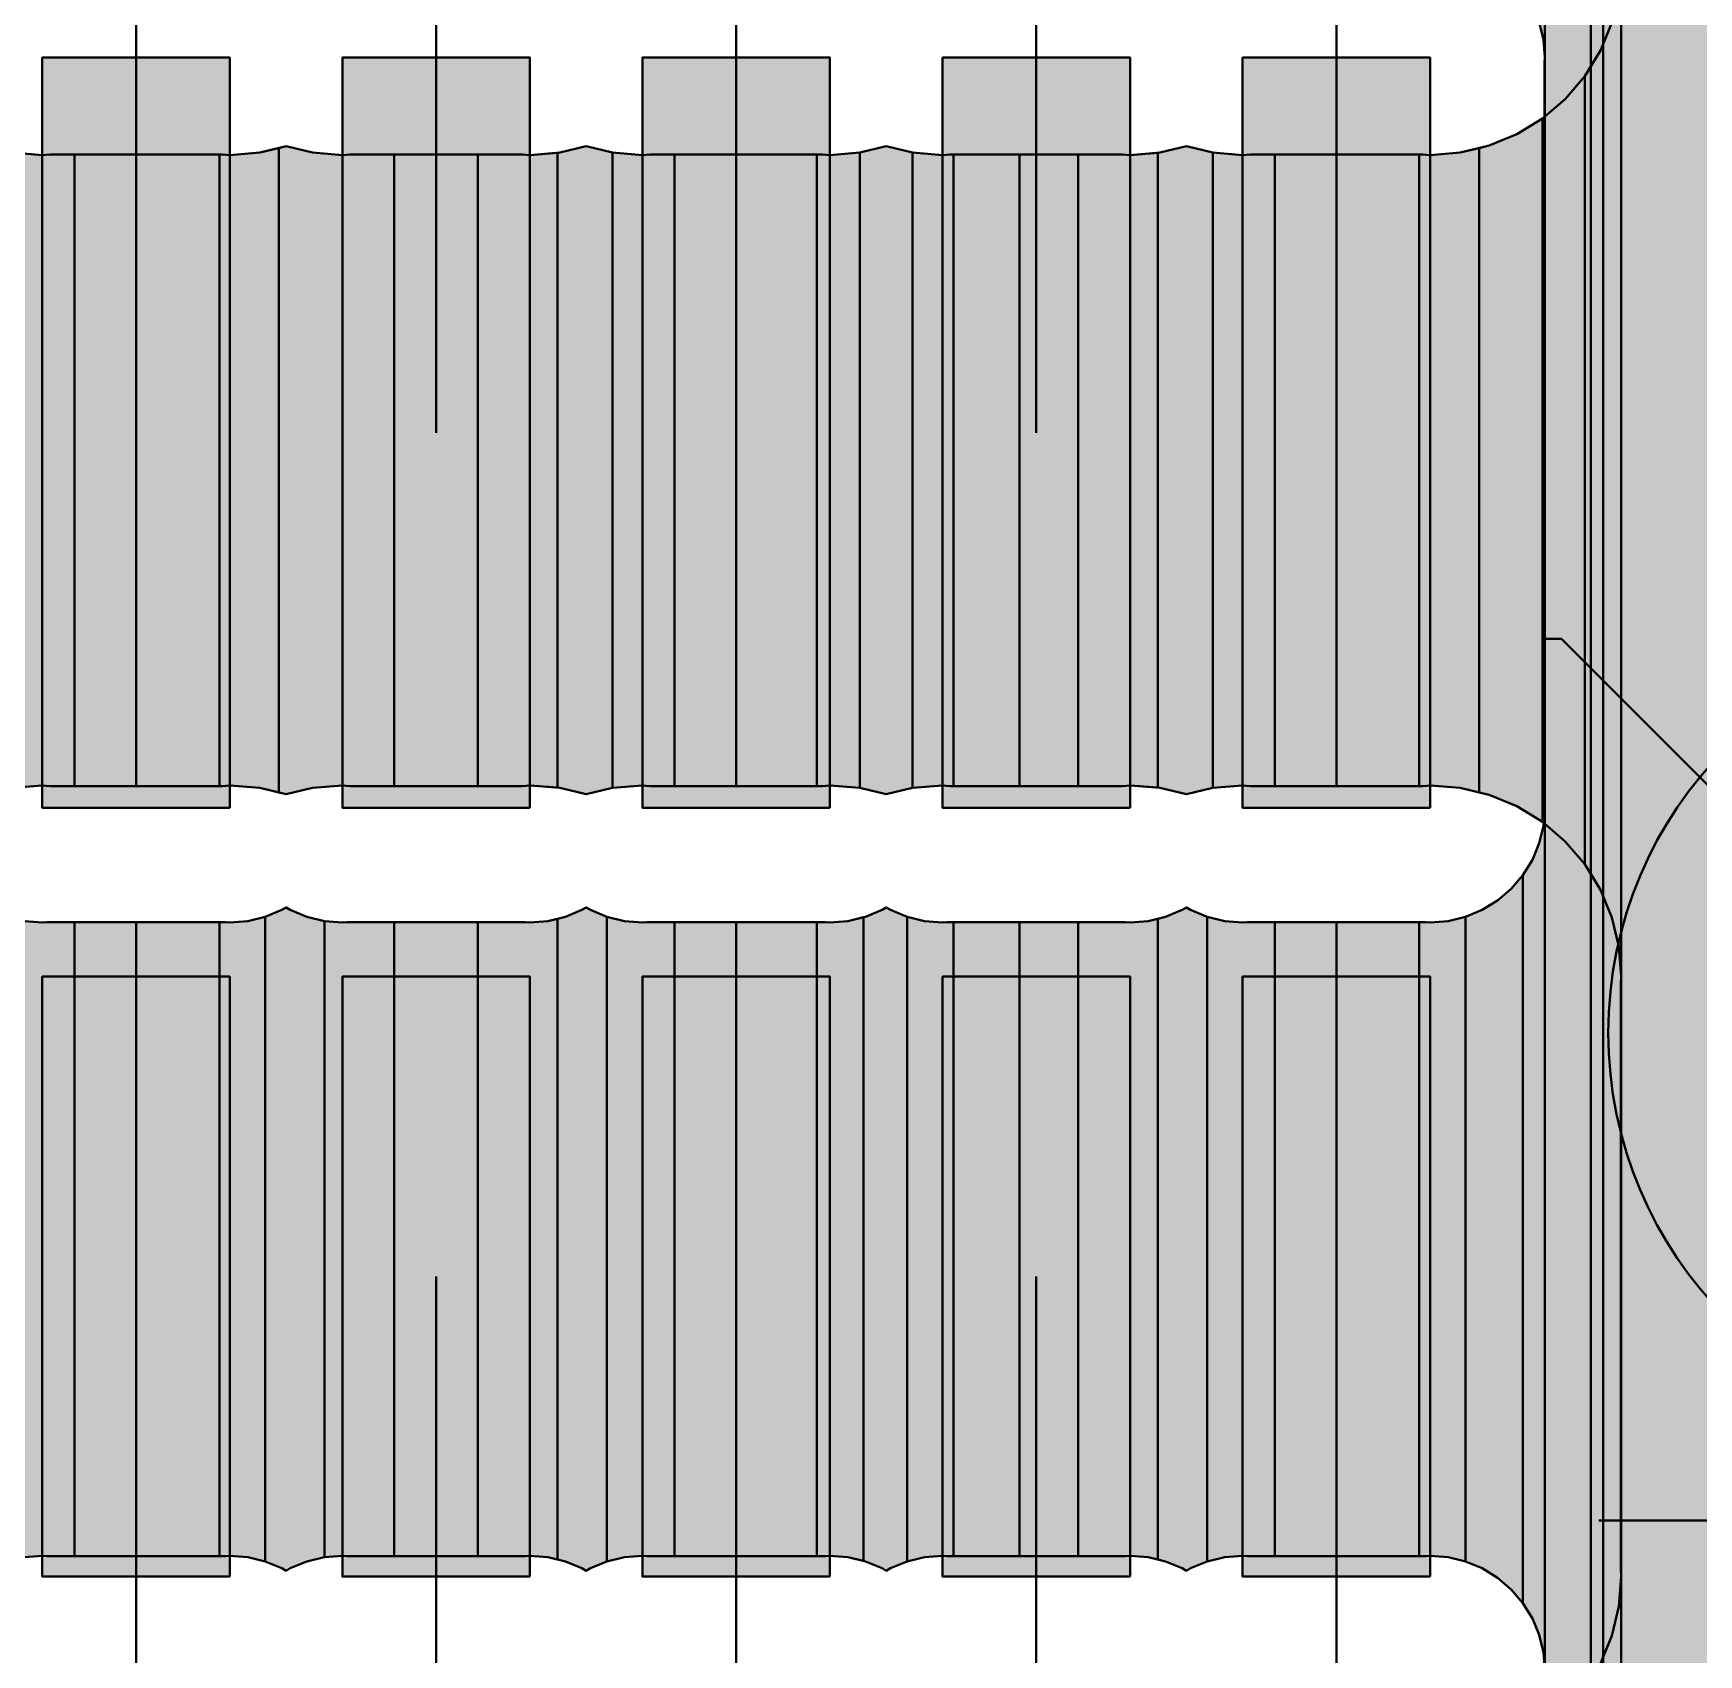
# Model space of a CAD drawing. Header units: millimetres. Extents: x 3.5 to 53, y 2.8 to 30.3.
# Drawn here: x 30.346 to 34.786, y 9.569 to 13.892 of the extents above; entities that cross this region are included whole.
import ezdxf

# ---------------------------------------------------------------- set-up
doc = ezdxf.new("R2010")
doc.units = ezdxf.units.MM
for name, color, linetype in [('bottom_copper', 7, 'Continuous'), ('bottom_silk', 7, 'Continuous'), ('top_copper', 7, 'Continuous'), ('top_silk', 7, 'Continuous')]:
    doc.layers.add(name, color=color, linetype=linetype)

# ---------------------------------------------------------------- blocks, each defined once
blk = doc.blocks.new('Block3177')
at = {"layer": 'bottom_copper', "lineweight": 40}
for points in [[(12.4884, 0), (6.1996, 0), (6.1996, 26), (12.4884, 26), (12.4884, 0)], [(6.1996, 3.2), (6.193, 3.3116), (6.1669, 3.4205), (6.1669, 12.5795), (6.193, 12.6884), (6.1996, 12.8), (6.1996, 3.2)], [(6.1669, 3.4205), (6.124, 3.5239), (6.0655, 3.6193), (6.0441, 3.6444), (6.0441, 12.3556), (6.0655, 12.3807), (6.124, 12.4761), (6.1669, 12.5795), (6.1669, 3.4205)], [(6.0441, 10.1), (6.0404, 10.1478), (6.0292, 10.1945), (6.0108, 10.2388), (5.9858, 10.2795), (5.9857, 12.2895), (5.9928, 12.2956), (6.0441, 12.3556), (6.0441, 10.1)], [(6.0441, 8.1), (6.0432, 8.112), (6.0432, 10.0881), (6.0441, 10.1), (6.0441, 8.1)], [(6.0441, 5.8), (6.0404, 5.8478), (6.0292, 5.8945), (6.0108, 5.9388), (5.9858, 5.9795), (5.9857, 7.9202), (6.0108, 7.9612), (6.0292, 8.0055), (6.0404, 8.0522), (6.0441, 8.1), (6.0441, 5.8)], [(5.9857, 5.9797), (5.9546, 6.0162), (5.9181, 6.0473), (5.8772, 6.0724), (5.8329, 6.0908), (5.8329, 7.8092), (5.8772, 7.8276), (5.9181, 7.8527), (5.9546, 7.8838), (5.9857, 7.9202), (5.9857, 5.9797)], [(2.7906, 6.102), (2.7439, 6.0908), (2.6996, 6.0724), (2.6884, 6.0656), (2.6772, 6.0724), (2.6329, 6.0908), (2.6329, 7.8092), (2.6772, 7.8276), (2.6884, 7.8344), (2.6996, 7.8276), (2.7439, 7.8092), (2.7906, 7.798), (2.7906, 6.102)], [(3.5439, 6.0908), (3.4996, 6.0724), (3.4884, 6.0656), (3.4772, 6.0724), (3.4329, 6.0908), (3.4123, 6.0957), (3.4123, 7.8043), (3.4329, 7.8092), (3.4772, 7.8276), (3.4884, 7.8344), (3.4996, 7.8276), (3.5439, 7.8092), (3.5439, 6.0908)], [(4.3439, 6.0908), (4.2996, 6.0724), (4.2884, 6.0656), (4.2772, 6.0724), (4.2329, 6.0908), (4.2281, 6.092), (4.2281, 7.808), (4.2329, 7.8092), (4.2772, 7.8276), (4.2884, 7.8344), (4.2996, 7.8276), (4.3439, 7.8092), (4.3439, 6.0908)], [(5.1439, 6.0908), (5.0996, 6.0724), (5.0884, 6.0656), (5.0772, 6.0724), (5.0329, 6.0908), (5.0123, 6.0957), (5.0123, 7.8043), (5.0329, 7.8092), (5.0772, 7.8276), (5.0884, 7.8344), (5.0996, 7.8276), (5.1439, 7.8092), (5.1439, 6.0908)], [(2.124, 6.1048), (2.0503, 6.1048), (2.0384, 6.1057), (1.9906, 6.102), (1.9439, 6.0908), (1.9439, 7.8092), (1.9906, 7.798), (2.0384, 7.7943), (2.0503, 7.7952), (2.124, 7.7952), (2.124, 6.1048)], [(2.2884, 6.1048), (2.124, 6.1048), (2.124, 7.7952), (2.2884, 7.7952), (2.2884, 6.1048)], [(2.5113, 6.1048), (2.2884, 6.1048), (2.2884, 7.7952), (2.5113, 7.7952), (2.5113, 6.1048)], [(2.6329, 6.0908), (2.5862, 6.102), (2.5384, 6.1057), (2.5265, 6.1048), (2.5113, 6.1048), (2.5113, 7.7952), (2.5265, 7.7952), (2.5384, 7.7943), (2.5862, 7.798), (2.6329, 7.8092), (2.6329, 6.0908)], [(2.9768, 6.1048), (2.8503, 6.1048), (2.8384, 6.1057), (2.7906, 6.102), (2.7906, 7.798), (2.8384, 7.7943), (2.8503, 7.7952), (2.9768, 7.7952), (2.9768, 6.1048)], [(3.2, 6.1048), (2.9768, 6.1048), (2.9768, 7.7952), (3.2, 7.7952), (3.2, 6.1048)], [(3.4123, 6.0957), (3.3862, 6.102), (3.3384, 6.1057), (3.3265, 6.1048), (3.2, 6.1048), (3.2, 7.7952), (3.3265, 7.7952), (3.3384, 7.7943), (3.3862, 7.798), (3.4123, 7.8043), (3.4123, 6.0957)], [(3.724, 6.1048), (3.6503, 6.1048), (3.6384, 6.1057), (3.5906, 6.102), (3.5439, 6.0908), (3.5439, 7.8092), (3.5906, 7.798), (3.6384, 7.7943), (3.6503, 7.7952), (3.724, 7.7952), (3.724, 6.1048)], [(3.8884, 6.1048), (3.724, 6.1048), (3.724, 7.7952), (3.8884, 7.7952), (3.8884, 6.1048)], [(4.1036, 6.1048), (3.8884, 6.1048), (3.8884, 7.7952), (4.1036, 7.7952), (4.1036, 6.1048)], [(4.2281, 6.092), (4.1862, 6.102), (4.1384, 6.1057), (4.1265, 6.1048), (4.1036, 6.1048), (4.1036, 7.7952), (4.1265, 7.7952), (4.1384, 7.7943), (4.1862, 7.798), (4.2281, 7.808), (4.2281, 6.092)], [(4.4679, 6.1048), (4.4503, 6.1048), (4.4384, 6.1057), (4.3906, 6.102), (4.3439, 6.0908), (4.3439, 7.8092), (4.3906, 7.798), (4.4384, 7.7943), (4.4503, 7.7952), (4.4679, 7.7952), (4.4679, 6.1048)], [(4.6438, 6.1048), (4.4679, 6.1048), (4.4679, 7.7952), (4.6438, 7.7952), (4.6438, 6.1048)], [(4.8, 6.1048), (4.6438, 6.1048), (4.6438, 7.7952), (4.8, 7.7952), (4.8, 6.1048)], [(5.0123, 6.0957), (4.9862, 6.102), (4.9384, 6.1057), (4.9265, 6.1048), (4.8, 6.1048), (4.8, 7.7952), (4.9265, 7.7952), (4.9384, 7.7943), (4.9862, 7.798), (5.0123, 7.8043), (5.0123, 6.0957)], [(5.324, 6.1048), (5.2503, 6.1048), (5.2384, 6.1057), (5.1906, 6.102), (5.1439, 6.0908), (5.1439, 7.8092), (5.1906, 7.798), (5.2384, 7.7943), (5.2503, 7.7952), (5.324, 7.7952), (5.324, 6.1048)], [(5.4884, 6.1048), (5.324, 6.1048), (5.324, 7.7952), (5.4884, 7.7952), (5.4884, 6.1048)], [(5.7089, 6.1048), (5.4884, 6.1048), (5.4884, 7.7952), (5.7089, 7.7952), (5.7089, 6.1048)], [(5.8329, 6.0908), (5.7862, 6.102), (5.7384, 6.1057), (5.7265, 6.1048), (5.7089, 6.1048), (5.7089, 7.7952), (5.7265, 7.7952), (5.7384, 7.7943), (5.7862, 7.798), (5.8329, 7.8092), (5.8329, 6.0908)]]:
    blk.add_hatch(color=7, dxfattribs=at).paths.add_polyline_path(points, flags=0)
at = {"layer": 'bottom_copper', "color": 7, "lineweight": 40}
for points in [[(12.4884, 0), (6.1996, 0), (6.1996, 26), (12.4884, 26), (12.4884, 0)], [(6.1996, 3.2), (6.193, 3.3116), (6.1669, 3.4205), (6.1669, 12.5795), (6.193, 12.6884), (6.1996, 12.8), (6.1996, 3.2)], [(6.1669, 3.4205), (6.124, 3.5239), (6.0655, 3.6193), (6.0441, 3.6444), (6.0441, 12.3556), (6.0655, 12.3807), (6.124, 12.4761), (6.1669, 12.5795), (6.1669, 3.4205)], [(6.0441, 10.1), (6.0404, 10.1478), (6.0292, 10.1945), (6.0108, 10.2388), (5.9858, 10.2795), (5.9857, 12.2895), (5.9928, 12.2956), (6.0441, 12.3556), (6.0441, 10.1)], [(6.0441, 8.1), (6.0432, 8.112), (6.0432, 10.0881), (6.0441, 10.1), (6.0441, 8.1)], [(6.0441, 5.8), (6.0404, 5.8478), (6.0292, 5.8945), (6.0108, 5.9388), (5.9858, 5.9795), (5.9857, 7.9202), (6.0108, 7.9612), (6.0292, 8.0055), (6.0404, 8.0522), (6.0441, 8.1), (6.0441, 5.8)], [(5.9857, 5.9797), (5.9546, 6.0162), (5.9181, 6.0473), (5.8772, 6.0724), (5.8329, 6.0908), (5.8329, 7.8092), (5.8772, 7.8276), (5.9181, 7.8527), (5.9546, 7.8838), (5.9857, 7.9202), (5.9857, 5.9797)], [(2.7906, 6.102), (2.7439, 6.0908), (2.6996, 6.0724), (2.6884, 6.0656), (2.6772, 6.0724), (2.6329, 6.0908), (2.6329, 7.8092), (2.6772, 7.8276), (2.6884, 7.8344), (2.6996, 7.8276), (2.7439, 7.8092), (2.7906, 7.798), (2.7906, 6.102)], [(3.5439, 6.0908), (3.4996, 6.0724), (3.4884, 6.0656), (3.4772, 6.0724), (3.4329, 6.0908), (3.4123, 6.0957), (3.4123, 7.8043), (3.4329, 7.8092), (3.4772, 7.8276), (3.4884, 7.8344), (3.4996, 7.8276), (3.5439, 7.8092), (3.5439, 6.0908)], [(4.3439, 6.0908), (4.2996, 6.0724), (4.2884, 6.0656), (4.2772, 6.0724), (4.2329, 6.0908), (4.2281, 6.092), (4.2281, 7.808), (4.2329, 7.8092), (4.2772, 7.8276), (4.2884, 7.8344), (4.2996, 7.8276), (4.3439, 7.8092), (4.3439, 6.0908)], [(5.1439, 6.0908), (5.0996, 6.0724), (5.0884, 6.0656), (5.0772, 6.0724), (5.0329, 6.0908), (5.0123, 6.0957), (5.0123, 7.8043), (5.0329, 7.8092), (5.0772, 7.8276), (5.0884, 7.8344), (5.0996, 7.8276), (5.1439, 7.8092), (5.1439, 6.0908)], [(2.124, 6.1048), (2.0503, 6.1048), (2.0384, 6.1057), (1.9906, 6.102), (1.9439, 6.0908), (1.9439, 7.8092), (1.9906, 7.798), (2.0384, 7.7943), (2.0503, 7.7952), (2.124, 7.7952), (2.124, 6.1048)], [(2.2884, 6.1048), (2.124, 6.1048), (2.124, 7.7952), (2.2884, 7.7952), (2.2884, 6.1048)], [(2.5113, 6.1048), (2.2884, 6.1048), (2.2884, 7.7952), (2.5113, 7.7952), (2.5113, 6.1048)], [(2.6329, 6.0908), (2.5862, 6.102), (2.5384, 6.1057), (2.5265, 6.1048), (2.5113, 6.1048), (2.5113, 7.7952), (2.5265, 7.7952), (2.5384, 7.7943), (2.5862, 7.798), (2.6329, 7.8092), (2.6329, 6.0908)], [(2.9768, 6.1048), (2.8503, 6.1048), (2.8384, 6.1057), (2.7906, 6.102), (2.7906, 7.798), (2.8384, 7.7943), (2.8503, 7.7952), (2.9768, 7.7952), (2.9768, 6.1048)], [(3.2, 6.1048), (2.9768, 6.1048), (2.9768, 7.7952), (3.2, 7.7952), (3.2, 6.1048)], [(3.4123, 6.0957), (3.3862, 6.102), (3.3384, 6.1057), (3.3265, 6.1048), (3.2, 6.1048), (3.2, 7.7952), (3.3265, 7.7952), (3.3384, 7.7943), (3.3862, 7.798), (3.4123, 7.8043), (3.4123, 6.0957)], [(3.724, 6.1048), (3.6503, 6.1048), (3.6384, 6.1057), (3.5906, 6.102), (3.5439, 6.0908), (3.5439, 7.8092), (3.5906, 7.798), (3.6384, 7.7943), (3.6503, 7.7952), (3.724, 7.7952), (3.724, 6.1048)], [(3.8884, 6.1048), (3.724, 6.1048), (3.724, 7.7952), (3.8884, 7.7952), (3.8884, 6.1048)], [(4.1036, 6.1048), (3.8884, 6.1048), (3.8884, 7.7952), (4.1036, 7.7952), (4.1036, 6.1048)], [(4.2281, 6.092), (4.1862, 6.102), (4.1384, 6.1057), (4.1265, 6.1048), (4.1036, 6.1048), (4.1036, 7.7952), (4.1265, 7.7952), (4.1384, 7.7943), (4.1862, 7.798), (4.2281, 7.808), (4.2281, 6.092)], [(4.4679, 6.1048), (4.4503, 6.1048), (4.4384, 6.1057), (4.3906, 6.102), (4.3439, 6.0908), (4.3439, 7.8092), (4.3906, 7.798), (4.4384, 7.7943), (4.4503, 7.7952), (4.4679, 7.7952), (4.4679, 6.1048)], [(4.6438, 6.1048), (4.4679, 6.1048), (4.4679, 7.7952), (4.6438, 7.7952), (4.6438, 6.1048)], [(4.8, 6.1048), (4.6438, 6.1048), (4.6438, 7.7952), (4.8, 7.7952), (4.8, 6.1048)], [(5.0123, 6.0957), (4.9862, 6.102), (4.9384, 6.1057), (4.9265, 6.1048), (4.8, 6.1048), (4.8, 7.7952), (4.9265, 7.7952), (4.9384, 7.7943), (4.9862, 7.798), (5.0123, 7.8043), (5.0123, 6.0957)], [(5.324, 6.1048), (5.2503, 6.1048), (5.2384, 6.1057), (5.1906, 6.102), (5.1439, 6.0908), (5.1439, 7.8092), (5.1906, 7.798), (5.2384, 7.7943), (5.2503, 7.7952), (5.324, 7.7952), (5.324, 6.1048)], [(5.4884, 6.1048), (5.324, 6.1048), (5.324, 7.7952), (5.4884, 7.7952), (5.4884, 6.1048)], [(5.7089, 6.1048), (5.4884, 6.1048), (5.4884, 7.7952), (5.7089, 7.7952), (5.7089, 6.1048)], [(5.8329, 6.0908), (5.7862, 6.102), (5.7384, 6.1057), (5.7265, 6.1048), (5.7089, 6.1048), (5.7089, 7.7952), (5.7265, 7.7952), (5.7384, 7.7943), (5.7862, 7.798), (5.8329, 7.8092), (5.8329, 6.0908)]]:
    blk.add_lwpolyline(points, close=True, dxfattribs=at)
blk = doc.blocks.new('Block15967')
at = {"layer": 'top_copper', "lineweight": 40}
for points in [[(12.3795, 0), (6.1391, 0), (6.1391, 26), (12.3795, 26), (12.3795, 0)], [(6.1391, 7.65), (6.1328, 7.7297), (6.1141, 7.8075), (6.0835, 7.8813), (6.0417, 7.9495), (6.0417, 10.0505), (6.0835, 10.1187), (6.1141, 10.1925), (6.1328, 10.2703), (6.1391, 10.35), (6.1391, 7.65)], [(6.0417, 7.9495), (5.9898, 8.0103), (5.929, 8.0622), (5.929, 9.9378), (5.9898, 9.9897), (6.0417, 10.0505), (6.0417, 7.9495)], [(5.929, 8.0622), (5.8608, 8.104), (5.787, 8.1346), (5.7605, 8.141), (5.7605, 9.859), (5.787, 9.8654), (5.8608, 9.896), (5.929, 9.9378), (5.929, 8.0622)], [(2.5602, 8.141), (2.5092, 8.1533), (2.4295, 8.1596), (2.4096, 8.158), (2.4024, 8.158), (2.4024, 9.842), (2.4096, 9.842), (2.4295, 9.8404), (2.5092, 9.8467), (2.5602, 9.859), (2.5602, 8.141)], [(2.7295, 8.1596), (2.6498, 8.1533), (2.5795, 8.1364), (2.5602, 8.141), (2.5602, 9.859), (2.5795, 9.8636), (2.6498, 9.8467), (2.7295, 9.8404), (2.7295, 8.1596)], [(3.4498, 8.1533), (3.3795, 8.1364), (3.3092, 8.1533), (3.3034, 8.1538), (3.3034, 9.8462), (3.3092, 9.8467), (3.3795, 9.8636), (3.4498, 9.8467), (3.4498, 8.1533)], [(4.2498, 8.1533), (4.1795, 8.1364), (4.1092, 8.1533), (4.1092, 9.8467), (4.1795, 9.8636), (4.2498, 9.8467), (4.2498, 8.1533)], [(5.0498, 8.1533), (4.9795, 8.1364), (4.9092, 8.1533), (4.9034, 8.1538), (4.9034, 9.8462), (4.9092, 9.8467), (4.9795, 9.8636), (5.0498, 9.8467), (5.0498, 8.1533)], [(5.7605, 8.141), (5.7092, 8.1533), (5.6295, 8.1596), (5.6096, 8.158), (5.6, 8.158), (5.6, 9.842), (5.6096, 9.842), (5.6295, 9.8404), (5.7092, 9.8467), (5.7605, 9.859), (5.7605, 8.141)], [(2.0151, 8.158), (1.9494, 8.158), (1.9295, 8.1596), (1.8498, 8.1533), (1.8498, 9.8467), (1.9295, 9.8404), (1.9494, 9.842), (2.0151, 9.842), (2.0151, 8.158)], [(2.1795, 8.158), (2.0151, 8.158), (2.0151, 9.842), (2.1795, 9.842), (2.1795, 8.158)], [(2.4024, 8.158), (2.1795, 8.158), (2.1795, 9.842), (2.4024, 9.842), (2.4024, 8.158)], [(2.8679, 8.158), (2.7494, 8.158), (2.7295, 8.1596), (2.7295, 9.8404), (2.7494, 9.842), (2.8679, 9.842), (2.8679, 8.158)], [(3.0911, 8.158), (2.8679, 8.158), (2.8679, 9.842), (3.0911, 9.842), (3.0911, 8.158)], [(3.3034, 8.1538), (3.2295, 8.1596), (3.2096, 8.158), (3.0911, 8.158), (3.0911, 9.842), (3.2096, 9.842), (3.2295, 9.8404), (3.3034, 9.8462), (3.3034, 8.1538)], [(3.6151, 8.158), (3.5494, 8.158), (3.5295, 8.1596), (3.4498, 8.1533), (3.4498, 9.8467), (3.5295, 9.8404), (3.5494, 9.842), (3.6151, 9.842), (3.6151, 8.158)], [(3.7795, 8.158), (3.6151, 8.158), (3.6151, 9.842), (3.7795, 9.842), (3.7795, 8.158)], [(3.9947, 8.158), (3.7795, 8.158), (3.7795, 9.842), (3.9947, 9.842), (3.9947, 8.158)], [(4.1092, 8.1533), (4.0295, 8.1596), (4.0096, 8.158), (3.9947, 8.158), (3.9947, 9.842), (4.0096, 9.842), (4.0295, 9.8404), (4.1092, 9.8467), (4.1092, 8.1533)], [(4.359, 8.158), (4.3494, 8.158), (4.3295, 8.1596), (4.2498, 8.1533), (4.2498, 9.8467), (4.3295, 9.8404), (4.3494, 9.842), (4.359, 9.842), (4.359, 8.158)], [(4.5349, 8.158), (4.359, 8.158), (4.359, 9.842), (4.5349, 9.842), (4.5349, 8.158)], [(4.6911, 8.158), (4.5349, 8.158), (4.5349, 9.842), (4.6911, 9.842), (4.6911, 8.158)], [(4.9034, 8.1538), (4.8295, 8.1596), (4.8096, 8.158), (4.6911, 8.158), (4.6911, 9.842), (4.8096, 9.842), (4.8295, 9.8404), (4.9034, 9.8462), (4.9034, 8.1538)], [(5.2151, 8.158), (5.1494, 8.158), (5.1295, 8.1596), (5.0498, 8.1533), (5.0498, 9.8467), (5.1295, 9.8404), (5.1494, 9.842), (5.2151, 9.842), (5.2151, 8.158)], [(5.3795, 8.158), (5.2151, 8.158), (5.2151, 9.842), (5.3795, 9.842), (5.3795, 8.158)], [(5.6, 8.158), (5.3795, 8.158), (5.3795, 9.842), (5.6, 9.842), (5.6, 8.158)], [(6.1391, 6.05), (6.1375, 6.0699), (6.1375, 7.6301), (6.1391, 7.65), (6.1391, 6.05)], [(6.1391, 0), (6.0907, 0), (6.0907, 5.8361), (6.1141, 5.8925), (6.1328, 5.9703), (6.1391, 6.05), (6.1391, 0)]]:
    blk.add_hatch(color=7, dxfattribs=at).paths.add_polyline_path(points, flags=0)
at = {"layer": 'top_copper', "color": 7, "lineweight": 40}
for points in [[(12.3795, 0), (6.1391, 0), (6.1391, 26), (12.3795, 26), (12.3795, 0)], [(6.1391, 7.65), (6.1328, 7.7297), (6.1141, 7.8075), (6.0835, 7.8813), (6.0417, 7.9495), (6.0417, 10.0505), (6.0835, 10.1187), (6.1141, 10.1925), (6.1328, 10.2703), (6.1391, 10.35), (6.1391, 7.65)], [(6.0417, 7.9495), (5.9898, 8.0103), (5.929, 8.0622), (5.929, 9.9378), (5.9898, 9.9897), (6.0417, 10.0505), (6.0417, 7.9495)], [(5.929, 8.0622), (5.8608, 8.104), (5.787, 8.1346), (5.7605, 8.141), (5.7605, 9.859), (5.787, 9.8654), (5.8608, 9.896), (5.929, 9.9378), (5.929, 8.0622)], [(2.5602, 8.141), (2.5092, 8.1533), (2.4295, 8.1596), (2.4096, 8.158), (2.4024, 8.158), (2.4024, 9.842), (2.4096, 9.842), (2.4295, 9.8404), (2.5092, 9.8467), (2.5602, 9.859), (2.5602, 8.141)], [(2.7295, 8.1596), (2.6498, 8.1533), (2.5795, 8.1364), (2.5602, 8.141), (2.5602, 9.859), (2.5795, 9.8636), (2.6498, 9.8467), (2.7295, 9.8404), (2.7295, 8.1596)], [(3.4498, 8.1533), (3.3795, 8.1364), (3.3092, 8.1533), (3.3034, 8.1538), (3.3034, 9.8462), (3.3092, 9.8467), (3.3795, 9.8636), (3.4498, 9.8467), (3.4498, 8.1533)], [(4.2498, 8.1533), (4.1795, 8.1364), (4.1092, 8.1533), (4.1092, 9.8467), (4.1795, 9.8636), (4.2498, 9.8467), (4.2498, 8.1533)], [(5.0498, 8.1533), (4.9795, 8.1364), (4.9092, 8.1533), (4.9034, 8.1538), (4.9034, 9.8462), (4.9092, 9.8467), (4.9795, 9.8636), (5.0498, 9.8467), (5.0498, 8.1533)], [(5.7605, 8.141), (5.7092, 8.1533), (5.6295, 8.1596), (5.6096, 8.158), (5.6, 8.158), (5.6, 9.842), (5.6096, 9.842), (5.6295, 9.8404), (5.7092, 9.8467), (5.7605, 9.859), (5.7605, 8.141)], [(2.0151, 8.158), (1.9494, 8.158), (1.9295, 8.1596), (1.8498, 8.1533), (1.8498, 9.8467), (1.9295, 9.8404), (1.9494, 9.842), (2.0151, 9.842), (2.0151, 8.158)], [(2.1795, 8.158), (2.0151, 8.158), (2.0151, 9.842), (2.1795, 9.842), (2.1795, 8.158)], [(2.4024, 8.158), (2.1795, 8.158), (2.1795, 9.842), (2.4024, 9.842), (2.4024, 8.158)], [(2.8679, 8.158), (2.7494, 8.158), (2.7295, 8.1596), (2.7295, 9.8404), (2.7494, 9.842), (2.8679, 9.842), (2.8679, 8.158)], [(3.0911, 8.158), (2.8679, 8.158), (2.8679, 9.842), (3.0911, 9.842), (3.0911, 8.158)], [(3.3034, 8.1538), (3.2295, 8.1596), (3.2096, 8.158), (3.0911, 8.158), (3.0911, 9.842), (3.2096, 9.842), (3.2295, 9.8404), (3.3034, 9.8462), (3.3034, 8.1538)], [(3.6151, 8.158), (3.5494, 8.158), (3.5295, 8.1596), (3.4498, 8.1533), (3.4498, 9.8467), (3.5295, 9.8404), (3.5494, 9.842), (3.6151, 9.842), (3.6151, 8.158)], [(3.7795, 8.158), (3.6151, 8.158), (3.6151, 9.842), (3.7795, 9.842), (3.7795, 8.158)], [(3.9947, 8.158), (3.7795, 8.158), (3.7795, 9.842), (3.9947, 9.842), (3.9947, 8.158)], [(4.1092, 8.1533), (4.0295, 8.1596), (4.0096, 8.158), (3.9947, 8.158), (3.9947, 9.842), (4.0096, 9.842), (4.0295, 9.8404), (4.1092, 9.8467), (4.1092, 8.1533)], [(4.359, 8.158), (4.3494, 8.158), (4.3295, 8.1596), (4.2498, 8.1533), (4.2498, 9.8467), (4.3295, 9.8404), (4.3494, 9.842), (4.359, 9.842), (4.359, 8.158)], [(4.5349, 8.158), (4.359, 8.158), (4.359, 9.842), (4.5349, 9.842), (4.5349, 8.158)], [(4.6911, 8.158), (4.5349, 8.158), (4.5349, 9.842), (4.6911, 9.842), (4.6911, 8.158)], [(4.9034, 8.1538), (4.8295, 8.1596), (4.8096, 8.158), (4.6911, 8.158), (4.6911, 9.842), (4.8096, 9.842), (4.8295, 9.8404), (4.9034, 9.8462), (4.9034, 8.1538)], [(5.2151, 8.158), (5.1494, 8.158), (5.1295, 8.1596), (5.0498, 8.1533), (5.0498, 9.8467), (5.1295, 9.8404), (5.1494, 9.842), (5.2151, 9.842), (5.2151, 8.158)], [(5.3795, 8.158), (5.2151, 8.158), (5.2151, 9.842), (5.3795, 9.842), (5.3795, 8.158)], [(5.6, 8.158), (5.3795, 8.158), (5.3795, 9.842), (5.6, 9.842), (5.6, 8.158)], [(6.1391, 6.05), (6.1375, 6.0699), (6.1375, 7.6301), (6.1391, 7.65), (6.1391, 6.05)], [(6.1391, 0), (6.0907, 0), (6.0907, 5.8361), (6.1141, 5.8925), (6.1328, 5.9703), (6.1391, 6.05), (6.1391, 0)]]:
    blk.add_lwpolyline(points, close=True, dxfattribs=at)

msp = doc.modelspace()

# ---------------------------------------------------------------- hatches: boundary and pattern name
at = {"layer": 'bottom_copper', "lineweight": 40}
for points in [[(30.8703, 11.8271), (30.3703, 11.8271), (30.3703, 13.8271), (30.8703, 13.8271), (30.8703, 11.8271)], [(31.6703, 11.8271), (31.1703, 11.8271), (31.1703, 13.8271), (31.6703, 13.8271), (31.6703, 11.8271)], [(32.4703, 11.8271), (31.9703, 11.8271), (31.9703, 13.8271), (32.4703, 13.8271), (32.4703, 11.8271)], [(33.2703, 11.8271), (32.7703, 11.8271), (32.7703, 13.8271), (33.2703, 13.8271), (33.2703, 11.8271)], [(34.0703, 11.8271), (33.5703, 11.8271), (33.5703, 13.8271), (34.0703, 13.8271), (34.0703, 11.8271)]]:
    msp.add_hatch(color=7, dxfattribs=at).paths.add_polyline_path(points, flags=0)
at = {"layer": 'top_copper', "lineweight": 40}
for points in [[(30.8703, 9.7771), (30.3703, 9.7771), (30.3703, 11.3771), (30.8703, 11.3771), (30.8703, 9.7771)], [(31.6703, 9.7771), (31.1703, 9.7771), (31.1703, 11.3771), (31.6703, 11.3771), (31.6703, 9.7771)], [(32.4703, 9.7771), (31.9703, 9.7771), (31.9703, 11.3771), (32.4703, 11.3771), (32.4703, 9.7771)], [(33.2703, 9.7771), (32.7703, 9.7771), (32.7703, 11.3771), (33.2703, 11.3771), (33.2703, 9.7771)], [(34.0703, 9.7771), (33.5703, 9.7771), (33.5703, 11.3771), (34.0703, 11.3771), (34.0703, 9.7771)]]:
    msp.add_hatch(color=7, dxfattribs=at).paths.add_polyline_path(points, flags=0)

# ---------------------------------------------------------------- linework, layer by layer
at = {"layer": 'bottom_copper', "color": 7, "lineweight": 40}
for p, q in [((31.4203, 17.3271), (31.4203, 12.8271)), ((33.0203, 17.3271), (33.0203, 12.8271)), ((30.6203, 16.5271), (30.6203, 12.8271)), ((32.2203, 16.5271), (32.2203, 12.8271)), ((33.8203, 16.5271), (33.8203, 12.8271)), ((34.3723, 13.8749), (34.3611, 13.9216)), ((34.376, 13.8271), (34.3723, 13.8749)), ((30.8703, 13.8271), (30.3703, 13.8271)), ((30.3703, 13.8271), (30.3703, 11.8271)), ((30.8703, 11.8271), (30.8703, 13.8271)), ((31.6703, 13.8271), (31.1703, 13.8271)), ((31.1703, 13.8271), (31.1703, 11.8271)), ((31.6703, 11.8271), (31.6703, 13.8271)), ((32.4703, 13.8271), (31.9703, 13.8271)), ((31.9703, 13.8271), (31.9703, 11.8271)), ((32.4703, 11.8271), (32.4703, 13.8271)), ((33.2703, 13.8271), (32.7703, 13.8271)), ((32.7703, 13.8271), (32.7703, 11.8271)), ((33.2703, 11.8271), (33.2703, 13.8271)), ((34.0703, 13.8271), (33.5703, 13.8271)), ((33.5703, 13.8271), (33.5703, 11.8271)), ((34.0703, 11.8271), (34.0703, 13.8271)), ((34.3751, 13.8152), (34.376, 13.8271)), ((34.3751, 11.8391), (34.3751, 13.8152)), ((30.3703, 11.8271), (30.8703, 11.8271)), ((31.1703, 11.8271), (31.6703, 11.8271)), ((31.9703, 11.8271), (32.4703, 11.8271)), ((32.7703, 11.8271), (33.2703, 11.8271)), ((33.5703, 11.8271), (34.0703, 11.8271)), ((34.3723, 11.7793), (34.376, 11.8271)), ((34.376, 11.8271), (34.3751, 11.8391)), ((34.3611, 11.7326), (34.3723, 11.7793)), ((34.3427, 11.6883), (34.3611, 11.7326)), ((34.3177, 11.6474), (34.3427, 11.6883)), ((34.2865, 11.6109), (34.3177, 11.6474)), ((34.25, 11.5798), (34.2865, 11.6109)), ((30.9648, 11.5363), (31.0091, 11.5547)), ((31.0091, 11.5547), (31.0203, 11.5615)), ((31.0203, 11.5615), (31.0315, 11.5547)), ((31.0315, 11.5547), (31.0758, 11.5363)), ((31.7648, 11.5363), (31.8091, 11.5547)), ((31.8091, 11.5547), (31.8203, 11.5615)), ((31.8203, 11.5615), (31.8315, 11.5547)), ((31.8315, 11.5547), (31.8758, 11.5363)), ((32.5648, 11.5363), (32.6091, 11.5547)), ((32.6091, 11.5547), (32.6203, 11.5615)), ((32.6203, 11.5615), (32.6315, 11.5547)), ((32.6315, 11.5547), (32.6758, 11.5363)), ((33.3648, 11.5363), (33.4091, 11.5547)), ((33.4091, 11.5547), (33.4203, 11.5615)), ((33.4203, 11.5615), (33.4315, 11.5547)), ((33.4315, 11.5547), (33.4758, 11.5363)), ((34.1648, 11.5363), (34.2091, 11.5547)), ((34.2091, 11.5547), (34.25, 11.5798)), ((30.3225, 11.5251), (30.3703, 11.5214)), ((30.3703, 11.5214), (30.3822, 11.5223)), ((30.3822, 11.5223), (30.8584, 11.5223)), ((30.8584, 11.5223), (30.8703, 11.5214)), ((30.8703, 11.5214), (30.9181, 11.5251)), ((30.9181, 11.5251), (30.9648, 11.5363)), ((31.0758, 11.5363), (31.1225, 11.5251)), ((31.1225, 11.5251), (31.1703, 11.5214)), ((31.1703, 11.5214), (31.1822, 11.5223)), ((31.1822, 11.5223), (31.6584, 11.5223)), ((31.6584, 11.5223), (31.6703, 11.5214)), ((31.6703, 11.5214), (31.7181, 11.5251)), ((31.7181, 11.5251), (31.7648, 11.5363)), ((31.8758, 11.5363), (31.9225, 11.5251)), ((31.9225, 11.5251), (31.9703, 11.5214)), ((31.9703, 11.5214), (31.9822, 11.5223)), ((31.9822, 11.5223), (32.4584, 11.5223)), ((32.4584, 11.5223), (32.4703, 11.5214)), ((32.4703, 11.5214), (32.5181, 11.5251)), ((32.5181, 11.5251), (32.5648, 11.5363)), ((32.6758, 11.5363), (32.7225, 11.5251)), ((32.7225, 11.5251), (32.7703, 11.5214)), ((32.7703, 11.5214), (32.7822, 11.5223)), ((32.7822, 11.5223), (33.2584, 11.5223)), ((33.2584, 11.5223), (33.2703, 11.5214)), ((33.2703, 11.5214), (33.3181, 11.5251)), ((33.3181, 11.5251), (33.3648, 11.5363)), ((33.4758, 11.5363), (33.5225, 11.5251)), ((33.5225, 11.5251), (33.5703, 11.5214)), ((33.5703, 11.5214), (33.5822, 11.5223)), ((33.5822, 11.5223), (34.0584, 11.5223)), ((34.0584, 11.5223), (34.0703, 11.5214)), ((34.0703, 11.5214), (34.1181, 11.5251)), ((34.1181, 11.5251), (34.1648, 11.5363)), ((30.3703, 9.8328), (30.3225, 9.8291)), ((30.3822, 9.8319), (30.3703, 9.8328)), ((30.8584, 9.8319), (30.3822, 9.8319)), ((30.8703, 9.8328), (30.8584, 9.8319)), ((30.9181, 9.8291), (30.8703, 9.8328)), ((30.9648, 9.8179), (30.9181, 9.8291)), ((31.0091, 9.7995), (30.9648, 9.8179)), ((31.0758, 9.8179), (31.0315, 9.7995)), ((31.1225, 9.8291), (31.0758, 9.8179)), ((31.1703, 9.8328), (31.1225, 9.8291)), ((31.1822, 9.8319), (31.1703, 9.8328)), ((31.6584, 9.8319), (31.1822, 9.8319)), ((31.6703, 9.8328), (31.6584, 9.8319)), ((31.7181, 9.8291), (31.6703, 9.8328)), ((31.7648, 9.8179), (31.7181, 9.8291)), ((31.8091, 9.7995), (31.7648, 9.8179)), ((31.8758, 9.8179), (31.8315, 9.7995)), ((31.9225, 9.8291), (31.8758, 9.8179)), ((31.9703, 9.8328), (31.9225, 9.8291)), ((31.9822, 9.8319), (31.9703, 9.8328)), ((32.4584, 9.8319), (31.9822, 9.8319)), ((32.4703, 9.8328), (32.4584, 9.8319)), ((32.5181, 9.8291), (32.4703, 9.8328)), ((32.5648, 9.8179), (32.5181, 9.8291)), ((32.6091, 9.7995), (32.5648, 9.8179)), ((32.6758, 9.8179), (32.6315, 9.7995)), ((32.7225, 9.8291), (32.6758, 9.8179)), ((32.7703, 9.8328), (32.7225, 9.8291)), ((32.7822, 9.8319), (32.7703, 9.8328)), ((33.2584, 9.8319), (32.7822, 9.8319)), ((33.2703, 9.8328), (33.2584, 9.8319)), ((33.3181, 9.8291), (33.2703, 9.8328)), ((33.3648, 9.8179), (33.3181, 9.8291)), ((33.4091, 9.7995), (33.3648, 9.8179)), ((33.4758, 9.8179), (33.4315, 9.7995)), ((33.5225, 9.8291), (33.4758, 9.8179)), ((33.5703, 9.8328), (33.5225, 9.8291)), ((33.5822, 9.8319), (33.5703, 9.8328)), ((34.0584, 9.8319), (33.5822, 9.8319)), ((34.0703, 9.8328), (34.0584, 9.8319)), ((34.1181, 9.8291), (34.0703, 9.8328)), ((34.1648, 9.8179), (34.1181, 9.8291)), ((34.2091, 9.7995), (34.1648, 9.8179)), ((31.0203, 9.7927), (31.0091, 9.7995)), ((31.0315, 9.7995), (31.0203, 9.7927)), ((31.8203, 9.7927), (31.8091, 9.7995)), ((31.8315, 9.7995), (31.8203, 9.7927)), ((32.6203, 9.7927), (32.6091, 9.7995)), ((32.6315, 9.7995), (32.6203, 9.7927)), ((33.4203, 9.7927), (33.4091, 9.7995)), ((33.4315, 9.7995), (33.4203, 9.7927)), ((34.25, 9.7744), (34.2091, 9.7995)), ((34.2865, 9.7433), (34.25, 9.7744)), ((34.3176, 9.7068), (34.2865, 9.7433)), ((34.3427, 9.6659), (34.3176, 9.7068)), ((34.3611, 9.6216), (34.3427, 9.6659)), ((34.3723, 9.5749), (34.3611, 9.6216)), ((34.376, 9.5271), (34.3723, 9.5749))]:
    msp.add_line(p, q, dxfattribs=at)
for points in [[(30.8703, 11.8271), (30.3703, 11.8271), (30.3703, 13.8271), (30.8703, 13.8271), (30.8703, 11.8271)], [(31.6703, 11.8271), (31.1703, 11.8271), (31.1703, 13.8271), (31.6703, 13.8271), (31.6703, 11.8271)], [(32.4703, 11.8271), (31.9703, 11.8271), (31.9703, 13.8271), (32.4703, 13.8271), (32.4703, 11.8271)], [(33.2703, 11.8271), (32.7703, 11.8271), (32.7703, 13.8271), (33.2703, 13.8271), (33.2703, 11.8271)], [(34.0703, 11.8271), (33.5703, 11.8271), (33.5703, 13.8271), (34.0703, 13.8271), (34.0703, 11.8271)]]:
    msp.add_lwpolyline(points, close=True, dxfattribs=at)
msp.add_ellipse((35.6203, 11.2271), major_axis=(1.075, 0), ratio=1, dxfattribs=at)
at = {"layer": 'bottom_silk', "color": 7, "lineweight": 40}
for p, q in [((34.3703, 12.2771), (34.4203, 12.2771)), ((34.4203, 12.2771), (35.0203, 11.6771))]:
    msp.add_line(p, q, dxfattribs=at)
at = {"layer": 'top_copper', "color": 7, "lineweight": 40}
for p, q in [((34.5243, 13.8458), (34.5549, 13.9196)), ((34.4825, 13.7776), (34.5243, 13.8458)), ((34.4306, 13.7168), (34.4825, 13.7776)), ((34.3698, 13.6649), (34.4306, 13.7168)), ((34.3016, 13.6231), (34.3698, 13.6649)), ((30.95, 13.5738), (31.0203, 13.5907)), ((31.0203, 13.5907), (31.0906, 13.5738)), ((31.75, 13.5738), (31.8203, 13.5907)), ((31.8203, 13.5907), (31.8906, 13.5738)), ((32.55, 13.5738), (32.6203, 13.5907)), ((32.6203, 13.5907), (32.6906, 13.5738)), ((33.35, 13.5738), (33.4203, 13.5907)), ((33.4203, 13.5907), (33.4906, 13.5738)), ((34.15, 13.5738), (34.2278, 13.5925)), ((34.2278, 13.5925), (34.3016, 13.6231)), ((30.2906, 13.5738), (30.3703, 13.5675)), ((30.3703, 13.5675), (30.3902, 13.5691)), ((30.3902, 13.5691), (30.8504, 13.5691)), ((30.8504, 13.5691), (30.8703, 13.5675)), ((30.8703, 13.5675), (30.95, 13.5738)), ((31.0906, 13.5738), (31.1703, 13.5675)), ((31.1703, 13.5675), (31.1902, 13.5691)), ((31.1902, 13.5691), (31.6504, 13.5691)), ((31.6504, 13.5691), (31.6703, 13.5675)), ((31.6703, 13.5675), (31.75, 13.5738)), ((31.8906, 13.5738), (31.9703, 13.5675)), ((31.9703, 13.5675), (31.9902, 13.5691)), ((31.9902, 13.5691), (32.4504, 13.5691)), ((32.4504, 13.5691), (32.4703, 13.5675)), ((32.4703, 13.5675), (32.55, 13.5738)), ((32.6906, 13.5738), (32.7703, 13.5675)), ((32.7703, 13.5675), (32.7902, 13.5691)), ((32.7902, 13.5691), (33.2504, 13.5691)), ((33.2504, 13.5691), (33.2703, 13.5675)), ((33.2703, 13.5675), (33.35, 13.5738)), ((33.4906, 13.5738), (33.5703, 13.5675)), ((33.5703, 13.5675), (33.5902, 13.5691)), ((33.5902, 13.5691), (34.0504, 13.5691)), ((34.0504, 13.5691), (34.0703, 13.5675)), ((34.0703, 13.5675), (34.15, 13.5738)), ((30.3703, 11.8867), (30.2906, 11.8804)), ((30.3902, 11.8851), (30.3703, 11.8867)), ((30.8504, 11.8851), (30.3902, 11.8851)), ((30.8703, 11.8867), (30.8504, 11.8851)), ((30.95, 11.8804), (30.8703, 11.8867)), ((31.0203, 11.8635), (30.95, 11.8804)), ((31.0906, 11.8804), (31.0203, 11.8635)), ((31.1703, 11.8867), (31.0906, 11.8804)), ((31.1902, 11.8851), (31.1703, 11.8867)), ((31.6504, 11.8851), (31.1902, 11.8851)), ((31.6703, 11.8867), (31.6504, 11.8851)), ((31.75, 11.8804), (31.6703, 11.8867)), ((31.8203, 11.8635), (31.75, 11.8804)), ((31.8906, 11.8804), (31.8203, 11.8635)), ((31.9703, 11.8867), (31.8906, 11.8804)), ((31.9902, 11.8851), (31.9703, 11.8867)), ((32.4504, 11.8851), (31.9902, 11.8851)), ((32.4703, 11.8867), (32.4504, 11.8851)), ((32.55, 11.8804), (32.4703, 11.8867)), ((32.6203, 11.8635), (32.55, 11.8804)), ((32.6906, 11.8804), (32.6203, 11.8635)), ((32.7703, 11.8867), (32.6906, 11.8804)), ((32.7902, 11.8851), (32.7703, 11.8867)), ((33.2504, 11.8851), (32.7902, 11.8851)), ((33.2703, 11.8867), (33.2504, 11.8851)), ((33.35, 11.8804), (33.2703, 11.8867)), ((33.4203, 11.8635), (33.35, 11.8804)), ((33.4906, 11.8804), (33.4203, 11.8635)), ((33.5703, 11.8867), (33.4906, 11.8804)), ((33.5902, 11.8851), (33.5703, 11.8867)), ((34.0504, 11.8851), (33.5902, 11.8851)), ((34.0703, 11.8867), (34.0504, 11.8851)), ((34.15, 11.8804), (34.0703, 11.8867)), ((34.2278, 11.8617), (34.15, 11.8804)), ((34.3016, 11.8311), (34.2278, 11.8617)), ((34.3698, 11.7893), (34.3016, 11.8311)), ((34.4306, 11.7374), (34.3698, 11.7893)), ((34.4825, 11.6766), (34.4306, 11.7374)), ((34.5243, 11.6084), (34.4825, 11.6766)), ((34.5549, 11.5346), (34.5243, 11.6084)), ((34.5736, 11.4568), (34.5549, 11.5346)), ((34.5799, 11.3771), (34.5736, 11.4568)), ((30.8703, 11.3771), (30.3703, 11.3771)), ((30.3703, 11.3771), (30.3703, 9.7771)), ((30.8703, 9.7771), (30.8703, 11.3771)), ((31.6703, 11.3771), (31.1703, 11.3771)), ((31.1703, 11.3771), (31.1703, 9.7771)), ((31.6703, 9.7771), (31.6703, 11.3771)), ((32.4703, 11.3771), (31.9703, 11.3771)), ((31.9703, 11.3771), (31.9703, 9.7771)), ((32.4703, 9.7771), (32.4703, 11.3771)), ((33.2703, 11.3771), (32.7703, 11.3771)), ((32.7703, 11.3771), (32.7703, 9.7771)), ((33.2703, 9.7771), (33.2703, 11.3771)), ((34.0703, 11.3771), (33.5703, 11.3771)), ((33.5703, 11.3771), (33.5703, 9.7771)), ((34.0703, 9.7771), (34.0703, 11.3771)), ((34.5783, 11.3572), (34.5799, 11.3771)), ((34.5783, 9.797), (34.5783, 11.3572)), ((30.6203, 10.5771), (30.6203, 6.9271)), ((31.4203, 10.5771), (31.4203, 6.1271)), ((32.2203, 10.5771), (32.2203, 6.9271)), ((33.0203, 10.5771), (33.0203, 6.1271)), ((33.8203, 10.5771), (33.8203, 6.9271)), ((30.3703, 9.7771), (30.8703, 9.7771)), ((31.1703, 9.7771), (31.6703, 9.7771)), ((31.9703, 9.7771), (32.4703, 9.7771)), ((32.7703, 9.7771), (33.2703, 9.7771)), ((33.5703, 9.7771), (34.0703, 9.7771)), ((34.5736, 9.6974), (34.5799, 9.7771)), ((34.5799, 9.7771), (34.5783, 9.797)), ((34.5549, 9.6196), (34.5736, 9.6974)), ((34.5243, 9.5458), (34.5549, 9.6196))]:
    msp.add_line(p, q, dxfattribs=at)
for points in [[(30.8703, 9.7771), (30.3703, 9.7771), (30.3703, 11.3771), (30.8703, 11.3771), (30.8703, 9.7771)], [(31.6703, 9.7771), (31.1703, 9.7771), (31.1703, 11.3771), (31.6703, 11.3771), (31.6703, 9.7771)], [(32.4703, 9.7771), (31.9703, 9.7771), (31.9703, 11.3771), (32.4703, 11.3771), (32.4703, 9.7771)], [(33.2703, 9.7771), (32.7703, 9.7771), (32.7703, 11.3771), (33.2703, 11.3771), (33.2703, 9.7771)], [(34.0703, 9.7771), (33.5703, 9.7771), (33.5703, 11.3771), (34.0703, 11.3771), (34.0703, 9.7771)]]:
    msp.add_lwpolyline(points, close=True, dxfattribs=at)
msp.add_ellipse((35.6203, 11.2271), major_axis=(1.075, 0), ratio=1, dxfattribs=at)
at = {"layer": 'top_silk', "color": 7, "lineweight": 40}
msp.add_line((34.5203, 9.9271), (37.2203, 9.9271), dxfattribs=at)

# ---------------------------------------------------------------- block references
at = {"layer": 'bottom_copper'}
msp.add_blockref('Block3177', (28.3319, 3.7271), dxfattribs=at)
at = {"layer": 'top_copper'}
msp.add_blockref('Block15967', (28.4408, 3.7271), dxfattribs=at)

doc.saveas('drawing.dxf')
